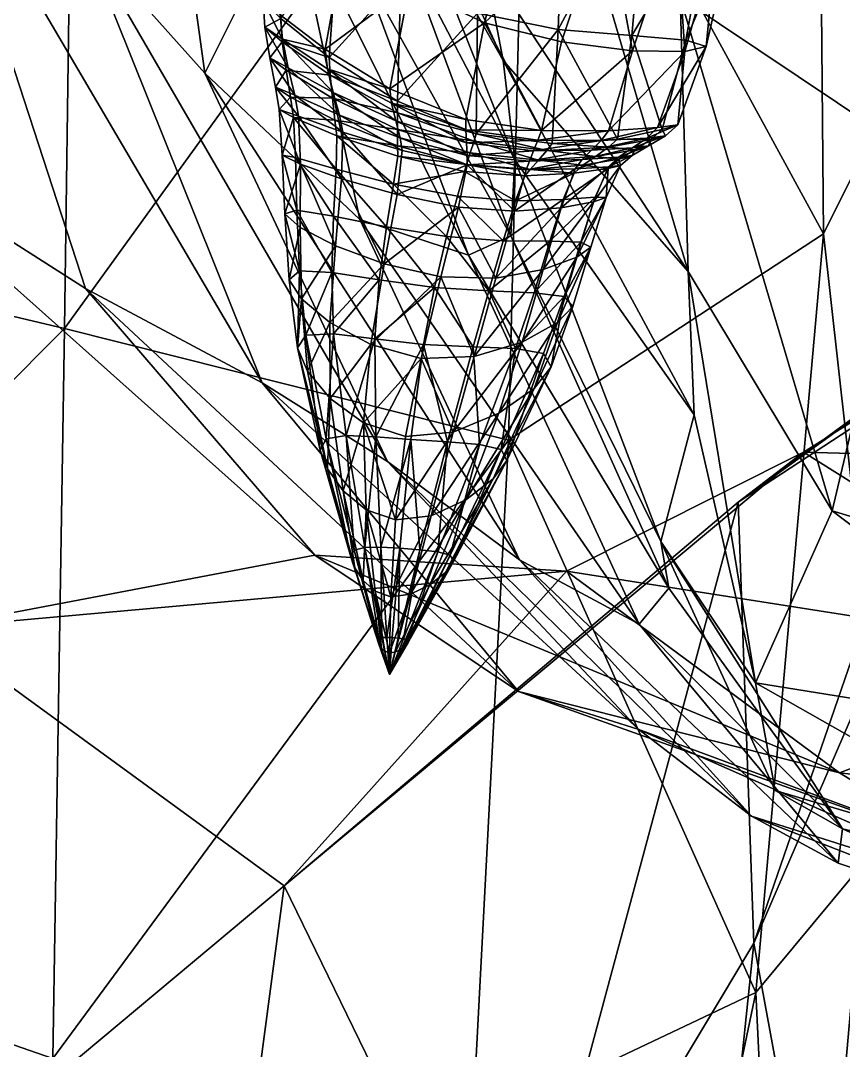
# Model space of a CAD drawing. Extents: x -1.1 to 1.1, y -4.3 to 7.3.
# Drawn here: x 0.3808 to 0.6823, y -0.5222 to -0.1451 of the extents above; entities that cross this region are included whole.
import ezdxf

# ---------------------------------------------------------------- set-up
doc = ezdxf.new("R2010")
doc.units = 0
doc.layers.add('T_REX$LWO', color=1, linetype='CONTINUOUS')

msp = doc.modelspace()

# ---------------------------------------------------------------- linework, layer by layer
at = {"layer": 'T_REX$LWO'}
for points in [[(0.77424, 0.13335, 3.23915), (0.67239, 0.06605, 3.27455), (0.71049, -0.15181, 3.15648)], [(0.67239, 0.06605, 3.27455), (0.56624, -0.02362, 3.39177), (0.6749, -0.22323, 3.25261)], [(0.67239, 0.06605, 3.27455), (0.6749, -0.22323, 3.25261), (0.71049, -0.15181, 3.15648)], [(0.4005, 0.00886, 3.50144), (0.20196, 0.05224, 3.58638), (0.207, -0.21294, 3.60638)], [(0.207, -0.21294, 3.60638), (0.39683, -0.25786, 3.50387), (0.4005, 0.00886, 3.50144)], [(0.56624, -0.02362, 3.39177), (0.4005, 0.00886, 3.50144), (0.39683, -0.25786, 3.50387)], [(0.42626, -0.00527, 1.69783), (0.44823, -0.16439, 1.74646), (0.40375, -0.11441, 1.84036)], [(0.44823, -0.16439, 1.74646), (0.42626, -0.00527, 1.69783), (0.48002, -0.10075, 1.61824)], [(0.39683, -0.25786, 3.50387), (0.55954, -0.29881, 3.36555), (0.56624, -0.02362, 3.39177)], [(0.56624, -0.02362, 3.39177), (0.55954, -0.29881, 3.36555), (0.6749, -0.22323, 3.25261)], [(0.58052, -0.07163, 0.02621), (0.5777, -0.14837, 0.01756), (0.54824, -0.14237, 0.00776)], [(0.5777, -0.14837, 0.01756), (0.58052, -0.07163, 0.02621), (0.6104, -0.08786, 0.05037)], [(0.40449, -0.24328, 2.02261), (0.31494, -0.18604, 2.07982), (0.3492, -0.07365, 1.91819)], [(0.4693, -0.27774, 1.92386), (0.40449, -0.24328, 2.02261), (0.3492, -0.07365, 1.91819)], [(0.40375, -0.11441, 1.84036), (0.4693, -0.27774, 1.92386), (0.3492, -0.07365, 1.91819)], [(0.51874, -0.07382, 1.42402), (0.55759, -0.15967, 1.43852), (0.5235, -0.09947, 1.47134)], [(0.55061, -0.12328, 1.38199), (0.55759, -0.15967, 1.43852), (0.51874, -0.07382, 1.42402)], [(0.62542, -0.23695, 1.36698), (0.55061, -0.12328, 1.38199), (0.57695, -0.07267, 1.26618)], [(0.57695, -0.07267, 1.26618), (0.62245, -0.13652, 1.24477), (0.62542, -0.23695, 1.36698)], [(0.69438, -0.08057, 1.07379), (0.70886, -0.19457, 1.23456), (0.62245, -0.13652, 1.24477)], [(0.52314, -0.13279, 0.22234), (0.55079, -0.14588, 0.23101), (0.56604, -0.08585, 0.23677)], [(0.5952, -0.10392, 0.22469), (0.56604, -0.08585, 0.23677), (0.55079, -0.14588, 0.23101)], [(0.6104, -0.08786, 0.05037), (0.60471, -0.15056, 0.04358), (0.5777, -0.14837, 0.01756)], [(0.60471, -0.15056, 0.04358), (0.6104, -0.08786, 0.05037), (0.63373, -0.10236, 0.08406)], [(0.48002, -0.10075, 1.61824), (0.50502, -0.21796, 1.66), (0.44823, -0.16439, 1.74646)], [(0.54491, -0.23097, 1.59066), (0.50502, -0.21796, 1.66), (0.48002, -0.10075, 1.61824)], [(0.50551, -0.12527, 1.55054), (0.54491, -0.23097, 1.59066), (0.48002, -0.10075, 1.61824)], [(0.5235, -0.09947, 1.47134), (0.56181, -0.19607, 1.4939), (0.521, -0.11785, 1.51442)], [(0.55759, -0.15967, 1.43852), (0.56181, -0.19607, 1.4939), (0.5235, -0.09947, 1.47134)], [(0.55079, -0.14588, 0.23101), (0.57901, -0.15291, 0.222), (0.5952, -0.10392, 0.22469)], [(0.5952, -0.10392, 0.22469), (0.57901, -0.15291, 0.222), (0.60495, -0.15622, 0.19803)], [(0.62097, -0.10864, 0.19947), (0.5952, -0.10392, 0.22469), (0.60495, -0.15622, 0.19803)], [(0.63373, -0.10236, 0.08406), (0.62457, -0.15226, 0.08044), (0.60471, -0.15056, 0.04358)], [(0.62457, -0.15226, 0.08044), (0.63373, -0.10236, 0.08406), (0.64197, -0.11082, 0.12524)], [(0.62097, -0.10864, 0.19947), (0.60495, -0.15622, 0.19803), (0.62413, -0.15646, 0.16349)], [(0.63581, -0.11533, 0.16387), (0.62097, -0.10864, 0.19947), (0.62413, -0.15646, 0.16349)], [(0.64197, -0.11082, 0.12524), (0.63197, -0.15458, 0.1231), (0.62457, -0.15226, 0.08044)], [(0.64197, -0.11082, 0.12524), (0.63581, -0.11533, 0.16387), (0.63197, -0.15458, 0.1231)], [(0.51524, -0.30658, 1.81546), (0.4693, -0.27774, 1.92386), (0.40375, -0.11441, 1.84036)], [(0.44823, -0.16439, 1.74646), (0.51524, -0.30658, 1.81546), (0.40375, -0.11441, 1.84036)], [(0.49696, -0.11441, 0.04453), (0.49381, -0.15859, 0.04131), (0.47618, -0.14435, 0.07787)], [(0.49381, -0.15859, 0.04131), (0.49696, -0.11441, 0.04453), (0.52008, -0.12954, 0.01802)], [(0.63581, -0.11533, 0.16387), (0.62413, -0.15646, 0.16349), (0.63197, -0.15458, 0.1231)], [(0.47587, -0.14304, 0.16002), (0.49237, -0.15556, 0.19438), (0.49927, -0.11707, 0.19882)], [(0.52314, -0.13279, 0.22234), (0.49927, -0.11707, 0.19882), (0.49237, -0.15556, 0.19438)], [(0.521, -0.11785, 1.51442), (0.56041, -0.22396, 1.54052), (0.50551, -0.12527, 1.55054)], [(0.56181, -0.19607, 1.4939), (0.56041, -0.22396, 1.54052), (0.521, -0.11785, 1.51442)], [(0.55061, -0.12328, 1.38199), (0.62542, -0.23695, 1.36698), (0.55759, -0.15967, 1.43852)], [(0.56041, -0.22396, 1.54052), (0.54491, -0.23097, 1.59066), (0.50551, -0.12527, 1.55054)], [(0.52008, -0.12954, 0.01802), (0.51886, -0.17461, 0.01585), (0.49381, -0.15859, 0.04131)], [(0.51886, -0.17461, 0.01585), (0.52008, -0.12954, 0.01802), (0.54824, -0.14237, 0.00776)], [(0.49237, -0.15556, 0.19438), (0.51607, -0.17009, 0.21815), (0.52314, -0.13279, 0.22234)], [(0.55079, -0.14588, 0.23101), (0.52314, -0.13279, 0.22234), (0.51607, -0.17009, 0.21815)], [(0.47023, -0.14751, 0.11897), (0.4696, -0.13793, 0.11973), (0.47618, -0.14435, 0.07787)], [(0.4696, -0.13793, 0.11973), (0.47023, -0.14751, 0.11897), (0.47669, -0.15197, 0.15834)], [(0.47587, -0.14304, 0.16002), (0.4696, -0.13793, 0.11973), (0.47669, -0.15197, 0.15834)], [(0.67814, -0.32469, 1.35312), (0.62542, -0.23695, 1.36698), (0.62245, -0.13652, 1.24477)], [(0.62245, -0.13652, 1.24477), (0.70886, -0.19457, 1.23456), (0.67814, -0.32469, 1.35312)], [(0.49237, -0.15556, 0.19438), (0.47587, -0.14304, 0.16002), (0.47669, -0.15197, 0.15834)], [(0.54824, -0.14237, 0.00776), (0.54769, -0.18654, 0.00728), (0.51886, -0.17461, 0.01585)], [(0.54769, -0.18654, 0.00728), (0.54824, -0.14237, 0.00776), (0.5777, -0.14837, 0.01756)], [(0.47618, -0.14435, 0.07787), (0.47666, -0.15295, 0.0779), (0.47023, -0.14751, 0.11897)], [(0.47666, -0.15295, 0.0779), (0.47618, -0.14435, 0.07787), (0.49381, -0.15859, 0.04131)], [(0.51607, -0.17009, 0.21815), (0.54396, -0.18135, 0.22665), (0.55079, -0.14588, 0.23101)], [(0.55079, -0.14588, 0.23101), (0.54396, -0.18135, 0.22665), (0.57161, -0.18532, 0.21744)], [(0.57901, -0.15291, 0.222), (0.55079, -0.14588, 0.23101), (0.57161, -0.18532, 0.21744)], [(0.47205, -0.1587, 0.11804), (0.47023, -0.14751, 0.11897), (0.47666, -0.15295, 0.0779)], [(0.47023, -0.14751, 0.11897), (0.47205, -0.1587, 0.11804), (0.47883, -0.16242, 0.15607)], [(0.47669, -0.15197, 0.15834), (0.47023, -0.14751, 0.11897), (0.47883, -0.16242, 0.15607)], [(0.5777, -0.14837, 0.01756), (0.57555, -0.19014, 0.01817), (0.54769, -0.18654, 0.00728)], [(0.59943, -0.18849, 0.044), (0.57555, -0.19014, 0.01817), (0.5777, -0.14837, 0.01756)], [(0.60471, -0.15056, 0.04358), (0.59943, -0.18849, 0.044), (0.5777, -0.14837, 0.01756)], [(0.61586, -0.18494, 0.07975), (0.59943, -0.18849, 0.044), (0.60471, -0.15056, 0.04358)], [(0.62457, -0.15226, 0.08044), (0.61586, -0.18494, 0.07975), (0.60471, -0.15056, 0.04358)], [(0.47666, -0.15295, 0.0779), (0.47805, -0.16327, 0.07801), (0.47205, -0.1587, 0.11804)], [(0.49381, -0.15859, 0.04131), (0.49415, -0.16511, 0.04177), (0.47666, -0.15295, 0.0779)], [(0.47805, -0.16327, 0.07801), (0.47666, -0.15295, 0.0779), (0.49415, -0.16511, 0.04177)], [(0.47669, -0.15197, 0.15834), (0.47883, -0.16242, 0.15607), (0.49534, -0.17141, 0.18819)], [(0.49324, -0.16278, 0.19185), (0.47669, -0.15197, 0.15834), (0.49534, -0.17141, 0.18819)], [(0.47669, -0.15197, 0.15834), (0.49324, -0.16278, 0.19185), (0.49237, -0.15556, 0.19438)], [(0.60495, -0.15622, 0.19803), (0.57901, -0.15291, 0.222), (0.57161, -0.18532, 0.21744)], [(0.61417, -0.18429, 0.16014), (0.62156, -0.18332, 0.12062), (0.63197, -0.15458, 0.1231)], [(0.63197, -0.15458, 0.1231), (0.62413, -0.15646, 0.16349), (0.61417, -0.18429, 0.16014)], [(0.62156, -0.18332, 0.12062), (0.61586, -0.18494, 0.07975), (0.62457, -0.15226, 0.08044)], [(0.63197, -0.15458, 0.1231), (0.62156, -0.18332, 0.12062), (0.62457, -0.15226, 0.08044)], [(0.71049, -0.15181, 3.15648), (0.6749, -0.22323, 3.25261), (0.69935, -0.44186, 3.11211)], [(0.51607, -0.17009, 0.21815), (0.49237, -0.15556, 0.19438), (0.49324, -0.16278, 0.19185)], [(0.57161, -0.18532, 0.21744), (0.59624, -0.18544, 0.19389), (0.60495, -0.15622, 0.19803)], [(0.62413, -0.15646, 0.16349), (0.60495, -0.15622, 0.19803), (0.59624, -0.18544, 0.19389)], [(0.59624, -0.18544, 0.19389), (0.61417, -0.18429, 0.16014), (0.62413, -0.15646, 0.16349)], [(0.47413, -0.16944, 0.11709), (0.47205, -0.1587, 0.11804), (0.47805, -0.16327, 0.07801)], [(0.47205, -0.1587, 0.11804), (0.47413, -0.16944, 0.11709), (0.48119, -0.17245, 0.15374)], [(0.47883, -0.16242, 0.15607), (0.47205, -0.1587, 0.11804), (0.48119, -0.17245, 0.15374)], [(0.49415, -0.16511, 0.04177), (0.49381, -0.15859, 0.04131), (0.51886, -0.17461, 0.01585)], [(0.55759, -0.15967, 1.43852), (0.62756, -0.28946, 1.44244), (0.56181, -0.19607, 1.4939)], [(0.62542, -0.23695, 1.36698), (0.62756, -0.28946, 1.44244), (0.55759, -0.15967, 1.43852)], [(0.56355, -0.34256, 1.71567), (0.51524, -0.30658, 1.81546), (0.44823, -0.16439, 1.74646)], [(0.50502, -0.21796, 1.66), (0.56355, -0.34256, 1.71567), (0.44823, -0.16439, 1.74646)], [(0.47805, -0.16327, 0.07801), (0.47965, -0.17319, 0.0781), (0.47413, -0.16944, 0.11709)], [(0.49415, -0.16511, 0.04177), (0.495, -0.17348, 0.04254), (0.47805, -0.16327, 0.07801)], [(0.47965, -0.17319, 0.0781), (0.47805, -0.16327, 0.07801), (0.495, -0.17348, 0.04254)], [(0.47883, -0.16242, 0.15607), (0.48119, -0.17245, 0.15374), (0.49758, -0.17972, 0.18444)], [(0.49534, -0.17141, 0.18819), (0.47883, -0.16242, 0.15607), (0.49758, -0.17972, 0.18444)], [(0.49324, -0.16278, 0.19185), (0.49534, -0.17141, 0.18819), (0.51823, -0.18183, 0.21018)], [(0.51671, -0.17533, 0.21502), (0.49324, -0.16278, 0.19185), (0.51823, -0.18183, 0.21018)], [(0.49324, -0.16278, 0.19185), (0.51671, -0.17533, 0.21502), (0.51607, -0.17009, 0.21815)], [(0.51886, -0.17461, 0.01585), (0.51884, -0.17886, 0.01644), (0.49415, -0.16511, 0.04177)], [(0.495, -0.17348, 0.04254), (0.49415, -0.16511, 0.04177), (0.51884, -0.17886, 0.01644)], [(0.47551, -0.17772, 0.11626), (0.47413, -0.16944, 0.11709), (0.47965, -0.17319, 0.0781)], [(0.47413, -0.16944, 0.11709), (0.47551, -0.17772, 0.11626), (0.48265, -0.18017, 0.15188)], [(0.48119, -0.17245, 0.15374), (0.47413, -0.16944, 0.11709), (0.48265, -0.18017, 0.15188)], [(0.47965, -0.17319, 0.0781), (0.48076, -0.18066, 0.07809), (0.47551, -0.17772, 0.11626)], [(0.495, -0.17348, 0.04254), (0.49596, -0.18159, 0.04332), (0.47965, -0.17319, 0.0781)], [(0.48076, -0.18066, 0.07809), (0.47965, -0.17319, 0.0781), (0.49596, -0.18159, 0.04332)], [(0.48119, -0.17245, 0.15374), (0.48265, -0.18017, 0.15188), (0.49887, -0.186, 0.18165)], [(0.49758, -0.17972, 0.18444), (0.48119, -0.17245, 0.15374), (0.49887, -0.186, 0.18165)], [(0.49534, -0.17141, 0.18819), (0.49758, -0.17972, 0.18444), (0.51982, -0.1881, 0.20521)], [(0.51823, -0.18183, 0.21018), (0.49534, -0.17141, 0.18819), (0.51982, -0.1881, 0.20521)], [(0.54396, -0.18135, 0.22665), (0.51607, -0.17009, 0.21815), (0.51671, -0.17533, 0.21502)], [(0.8513, -0.1719, 2.80922), (0.75418, -0.24059, 2.96987), (0.64363, -0.32144, 2.74643)], [(0.76682, -0.24102, 2.68009), (0.8513, -0.1719, 2.80922), (0.64363, -0.32144, 2.74643)], [(0.51884, -0.17886, 0.01644), (0.51884, -0.18499, 0.01749), (0.495, -0.17348, 0.04254)], [(0.49596, -0.18159, 0.04332), (0.495, -0.17348, 0.04254), (0.51884, -0.18499, 0.01749)], [(0.51671, -0.17533, 0.21502), (0.51823, -0.18183, 0.21018), (0.54415, -0.18993, 0.21768)], [(0.54388, -0.18516, 0.22325), (0.51671, -0.17533, 0.21502), (0.54415, -0.18993, 0.21768)], [(0.51671, -0.17533, 0.21502), (0.54388, -0.18516, 0.22325), (0.54396, -0.18135, 0.22665)], [(0.51884, -0.17886, 0.01644), (0.51886, -0.17461, 0.01585), (0.54769, -0.18654, 0.00728)], [(0.48331, -0.19769, 0.14776), (0.48265, -0.18017, 0.15188), (0.47551, -0.17772, 0.11626)], [(0.47551, -0.17772, 0.11626), (0.47665, -0.19437, 0.11547), (0.48331, -0.19769, 0.14776)], [(0.47551, -0.17772, 0.11626), (0.48076, -0.18066, 0.07809), (0.47665, -0.19437, 0.11547)], [(0.48076, -0.18066, 0.07809), (0.48151, -0.19525, 0.0799), (0.47665, -0.19437, 0.11547)], [(0.49596, -0.18159, 0.04332), (0.49665, -0.18734, 0.04381), (0.48076, -0.18066, 0.07809)], [(0.49639, -0.19956, 0.0473), (0.48151, -0.19525, 0.0799), (0.48076, -0.18066, 0.07809)], [(0.48076, -0.18066, 0.07809), (0.49665, -0.18734, 0.04381), (0.49639, -0.19956, 0.0473)], [(0.49837, -0.20306, 0.17452), (0.49887, -0.186, 0.18165), (0.48265, -0.18017, 0.15188)], [(0.48265, -0.18017, 0.15188), (0.48331, -0.19769, 0.14776), (0.49837, -0.20306, 0.17452)], [(0.49758, -0.17972, 0.18444), (0.49887, -0.186, 0.18165), (0.52063, -0.19273, 0.2017)], [(0.51982, -0.1881, 0.20521), (0.49758, -0.17972, 0.18444), (0.52063, -0.19273, 0.2017)], [(0.54769, -0.18654, 0.00728), (0.54691, -0.18923, 0.00778), (0.51884, -0.17886, 0.01644)], [(0.51884, -0.18499, 0.01749), (0.51884, -0.17886, 0.01644), (0.54691, -0.18923, 0.00778)], [(0.51884, -0.18499, 0.01749), (0.51887, -0.19097, 0.01859), (0.49596, -0.18159, 0.04332)], [(0.49665, -0.18734, 0.04381), (0.49596, -0.18159, 0.04332), (0.51887, -0.19097, 0.01859)], [(0.51823, -0.18183, 0.21018), (0.51982, -0.1881, 0.20521), (0.54444, -0.19454, 0.21199)], [(0.54415, -0.18993, 0.21768), (0.51823, -0.18183, 0.21018), (0.54444, -0.19454, 0.21199)], [(0.57161, -0.18532, 0.21744), (0.54396, -0.18135, 0.22665), (0.54388, -0.18516, 0.22325)], [(0.5935, -0.18901, 0.19057), (0.61019, -0.18811, 0.15724), (0.61417, -0.18429, 0.16014)], [(0.61417, -0.18429, 0.16014), (0.59624, -0.18544, 0.19389), (0.5935, -0.18901, 0.19057)], [(0.61019, -0.18811, 0.15724), (0.61701, -0.18726, 0.11852), (0.62156, -0.18332, 0.12062)], [(0.62156, -0.18332, 0.12062), (0.61417, -0.18429, 0.16014), (0.61019, -0.18811, 0.15724)], [(0.61586, -0.18494, 0.07975), (0.62156, -0.18332, 0.12062), (0.61701, -0.18726, 0.11852)], [(0.31494, -0.18604, 2.07982), (0.40449, -0.24328, 2.02261), (0.48863, -0.34094, 2.17442)], [(0.48863, -0.34094, 2.17442), (0.34781, -0.36761, 2.0787), (0.31494, -0.18604, 2.07982)], [(0.51745, -0.20501, 0.02362), (0.49639, -0.19956, 0.0473), (0.49665, -0.18734, 0.04381)], [(0.51887, -0.19097, 0.01859), (0.51893, -0.19482, 0.01929), (0.49665, -0.18734, 0.04381)], [(0.49665, -0.18734, 0.04381), (0.51893, -0.19482, 0.01929), (0.51745, -0.20501, 0.02362)], [(0.49887, -0.186, 0.18165), (0.49837, -0.20306, 0.17452), (0.5187, -0.20884, 0.19241)], [(0.5187, -0.20884, 0.19241), (0.52063, -0.19273, 0.2017), (0.49887, -0.186, 0.18165)], [(0.54691, -0.18923, 0.00778), (0.54554, -0.19355, 0.00875), (0.51884, -0.18499, 0.01749)], [(0.51887, -0.19097, 0.01859), (0.51884, -0.18499, 0.01749), (0.54554, -0.19355, 0.00875)], [(0.51982, -0.1881, 0.20521), (0.52063, -0.19273, 0.2017), (0.54442, -0.19794, 0.20821)], [(0.54444, -0.19454, 0.21199), (0.51982, -0.1881, 0.20521), (0.54442, -0.19794, 0.20821)], [(0.57032, -0.18885, 0.21399), (0.54388, -0.18516, 0.22325), (0.54415, -0.18993, 0.21768)], [(0.54388, -0.18516, 0.22325), (0.57032, -0.18885, 0.21399), (0.57161, -0.18532, 0.21744)], [(0.57359, -0.19268, 0.01837), (0.54691, -0.18923, 0.00778), (0.54769, -0.18654, 0.00728)], [(0.54769, -0.18654, 0.00728), (0.57555, -0.19014, 0.01817), (0.57359, -0.19268, 0.01837)], [(0.59624, -0.18544, 0.19389), (0.57161, -0.18532, 0.21744), (0.57032, -0.18885, 0.21399)], [(0.57032, -0.18885, 0.21399), (0.5935, -0.18901, 0.19057), (0.59624, -0.18544, 0.19389)], [(0.57555, -0.19014, 0.01817), (0.59943, -0.18849, 0.044), (0.59621, -0.19151, 0.04364)], [(0.58996, -0.19256, 0.18533), (0.60498, -0.19167, 0.15284), (0.61019, -0.18811, 0.15724)], [(0.61019, -0.18811, 0.15724), (0.5935, -0.18901, 0.19057), (0.58996, -0.19256, 0.18533)], [(0.61167, -0.18871, 0.07863), (0.59621, -0.19151, 0.04364), (0.59943, -0.18849, 0.044)], [(0.59943, -0.18849, 0.044), (0.61586, -0.18494, 0.07975), (0.61167, -0.18871, 0.07863)], [(0.60498, -0.19167, 0.15284), (0.61087, -0.19094, 0.11533), (0.61701, -0.18726, 0.11852)], [(0.61701, -0.18726, 0.11852), (0.61019, -0.18811, 0.15724), (0.60498, -0.19167, 0.15284)], [(0.61167, -0.18871, 0.07863), (0.61701, -0.18726, 0.11852), (0.61087, -0.19094, 0.11533)], [(0.61701, -0.18726, 0.11852), (0.61167, -0.18871, 0.07863), (0.61586, -0.18494, 0.07975)], [(0.54554, -0.19355, 0.00875), (0.54417, -0.19781, 0.00977), (0.51887, -0.19097, 0.01859)], [(0.51893, -0.19482, 0.01929), (0.51887, -0.19097, 0.01859), (0.54417, -0.19781, 0.00977)], [(0.54415, -0.18993, 0.21768), (0.56874, -0.1928, 0.20835), (0.57032, -0.18885, 0.21399)], [(0.56874, -0.1928, 0.20835), (0.54415, -0.18993, 0.21768), (0.54444, -0.19454, 0.21199)], [(0.5705, -0.19618, 0.01875), (0.54554, -0.19355, 0.00875), (0.54691, -0.18923, 0.00778)], [(0.54691, -0.18923, 0.00778), (0.57359, -0.19268, 0.01837), (0.5705, -0.19618, 0.01875)], [(0.5935, -0.18901, 0.19057), (0.57032, -0.18885, 0.21399), (0.56874, -0.1928, 0.20835)], [(0.56874, -0.1928, 0.20835), (0.58996, -0.19256, 0.18533), (0.5935, -0.18901, 0.19057)], [(0.59621, -0.19151, 0.04364), (0.57359, -0.19268, 0.01837), (0.57555, -0.19014, 0.01817)], [(0.57359, -0.19268, 0.01837), (0.59621, -0.19151, 0.04364), (0.59147, -0.19483, 0.04298)], [(0.58647, -0.19601, 0.18), (0.59985, -0.19513, 0.14838), (0.60498, -0.19167, 0.15284)], [(0.60498, -0.19167, 0.15284), (0.58996, -0.19256, 0.18533), (0.58647, -0.19601, 0.18)], [(0.60579, -0.19239, 0.07673), (0.59147, -0.19483, 0.04298), (0.59621, -0.19151, 0.04364)], [(0.59621, -0.19151, 0.04364), (0.61167, -0.18871, 0.07863), (0.60579, -0.19239, 0.07673)], [(0.59985, -0.19513, 0.14838), (0.60483, -0.19453, 0.11208), (0.61087, -0.19094, 0.11533)], [(0.61087, -0.19094, 0.11533), (0.60498, -0.19167, 0.15284), (0.59985, -0.19513, 0.14838)], [(0.60579, -0.19239, 0.07673), (0.61087, -0.19094, 0.11533), (0.60483, -0.19453, 0.11208)], [(0.61087, -0.19094, 0.11533), (0.60579, -0.19239, 0.07673), (0.61167, -0.18871, 0.07863)], [(0.47665, -0.19437, 0.11547), (0.4776, -0.21586, 0.11466), (0.48331, -0.19769, 0.14776)], [(0.48194, -0.21449, 0.08328), (0.4776, -0.21586, 0.11466), (0.47665, -0.19437, 0.11547)], [(0.47665, -0.19437, 0.11547), (0.48151, -0.19525, 0.0799), (0.48194, -0.21449, 0.08328)], [(0.49544, -0.21676, 0.05342), (0.48194, -0.21449, 0.08328), (0.48151, -0.19525, 0.0799)], [(0.48151, -0.19525, 0.0799), (0.49639, -0.19956, 0.0473), (0.49544, -0.21676, 0.05342)], [(0.51893, -0.19482, 0.01929), (0.54338, -0.20032, 0.01042), (0.51745, -0.20501, 0.02362)], [(0.52063, -0.19273, 0.2017), (0.5187, -0.20884, 0.19241), (0.54442, -0.19794, 0.20821)], [(0.54417, -0.19781, 0.00977), (0.54338, -0.20032, 0.01042), (0.51893, -0.19482, 0.01929)], [(0.56742, -0.19962, 0.01917), (0.54417, -0.19781, 0.00977), (0.54554, -0.19355, 0.00875)], [(0.5672, -0.19663, 0.20259), (0.54444, -0.19454, 0.21199), (0.54442, -0.19794, 0.20821)], [(0.54444, -0.19454, 0.21199), (0.5672, -0.19663, 0.20259), (0.56874, -0.1928, 0.20835)], [(0.54554, -0.19355, 0.00875), (0.5705, -0.19618, 0.01875), (0.56742, -0.19962, 0.01917)], [(0.56181, -0.19607, 1.4939), (0.6154, -0.33591, 1.5128), (0.56041, -0.22396, 1.54052)], [(0.62756, -0.28946, 1.44244), (0.6154, -0.33591, 1.5128), (0.56181, -0.19607, 1.4939)], [(0.56603, -0.19979, 0.1988), (0.58394, -0.19937, 0.17641), (0.58647, -0.19601, 0.18)], [(0.58647, -0.19601, 0.18), (0.5672, -0.19663, 0.20259), (0.56603, -0.19979, 0.1988)], [(0.5672, -0.19663, 0.20259), (0.58647, -0.19601, 0.18), (0.58996, -0.19256, 0.18533)], [(0.58996, -0.19256, 0.18533), (0.56874, -0.1928, 0.20835), (0.5672, -0.19663, 0.20259)], [(0.59147, -0.19483, 0.04298), (0.5705, -0.19618, 0.01875), (0.57359, -0.19268, 0.01837)], [(0.5705, -0.19618, 0.01875), (0.59147, -0.19483, 0.04298), (0.58676, -0.19811, 0.04233)], [(0.58394, -0.19937, 0.17641), (0.59615, -0.19866, 0.14527), (0.59985, -0.19513, 0.14838)], [(0.59985, -0.19513, 0.14838), (0.58647, -0.19601, 0.18), (0.58394, -0.19937, 0.17641)], [(0.59997, -0.19592, 0.07478), (0.58676, -0.19811, 0.04233), (0.59147, -0.19483, 0.04298)], [(0.58676, -0.19811, 0.04233), (0.59997, -0.19592, 0.07478), (0.59601, -0.19931, 0.07354)], [(0.59147, -0.19483, 0.04298), (0.60579, -0.19239, 0.07673), (0.59997, -0.19592, 0.07478)], [(0.6006, -0.19824, 0.1098), (0.59601, -0.19931, 0.07354), (0.59997, -0.19592, 0.07478)], [(0.59615, -0.19866, 0.14527), (0.6006, -0.19824, 0.1098), (0.60483, -0.19453, 0.11208)], [(0.60483, -0.19453, 0.11208), (0.59985, -0.19513, 0.14838), (0.59615, -0.19866, 0.14527)], [(0.60483, -0.19453, 0.11208), (0.59997, -0.19592, 0.07478), (0.60579, -0.19239, 0.07673)], [(0.59997, -0.19592, 0.07478), (0.60483, -0.19453, 0.11208), (0.6006, -0.19824, 0.1098)], [(0.78372, -0.35647, 1.34759), (0.67814, -0.32469, 1.35312), (0.70886, -0.19457, 1.23456)], [(0.4776, -0.21586, 0.11466), (0.48321, -0.22086, 0.14205), (0.48331, -0.19769, 0.14776)], [(0.48331, -0.19769, 0.14776), (0.48321, -0.22086, 0.14205), (0.4961, -0.2276, 0.16414)], [(0.4961, -0.2276, 0.16414), (0.49837, -0.20306, 0.17452), (0.48331, -0.19769, 0.14776)], [(0.51484, -0.22064, 0.03111), (0.49544, -0.21676, 0.05342), (0.49639, -0.19956, 0.0473)], [(0.49639, -0.19956, 0.0473), (0.51745, -0.20501, 0.02362), (0.51484, -0.22064, 0.03111)], [(0.5187, -0.20884, 0.19241), (0.54116, -0.21342, 0.19814), (0.54442, -0.19794, 0.20821)], [(0.54442, -0.19794, 0.20821), (0.54116, -0.21342, 0.19814), (0.56178, -0.21488, 0.18943)], [(0.56547, -0.20195, 0.01947), (0.54338, -0.20032, 0.01042), (0.54417, -0.19781, 0.00977)], [(0.54417, -0.19781, 0.00977), (0.56742, -0.19962, 0.01917), (0.56547, -0.20195, 0.01947)], [(0.54442, -0.19794, 0.20821), (0.56603, -0.19979, 0.1988), (0.5672, -0.19663, 0.20259)], [(0.56603, -0.19979, 0.1988), (0.54442, -0.19794, 0.20821), (0.56178, -0.21488, 0.18943)], [(0.56178, -0.21488, 0.18943), (0.57887, -0.21369, 0.16878), (0.58394, -0.19937, 0.17641)], [(0.58394, -0.19937, 0.17641), (0.56603, -0.19979, 0.1988), (0.56178, -0.21488, 0.18943)], [(0.58366, -0.20097, 0.04197), (0.56547, -0.20195, 0.01947), (0.56742, -0.19962, 0.01917)], [(0.58676, -0.19811, 0.04233), (0.56742, -0.19962, 0.01917), (0.5705, -0.19618, 0.01875)], [(0.56742, -0.19962, 0.01917), (0.58676, -0.19811, 0.04233), (0.58366, -0.20097, 0.04197)], [(0.57887, -0.21369, 0.16878), (0.59064, -0.21147, 0.14018), (0.59615, -0.19866, 0.14527)], [(0.59615, -0.19866, 0.14527), (0.58394, -0.19937, 0.17641), (0.57887, -0.21369, 0.16878)], [(0.59601, -0.19931, 0.07354), (0.59126, -0.20973, 0.07407), (0.57956, -0.21066, 0.04444)], [(0.58366, -0.20097, 0.04197), (0.59601, -0.19931, 0.07354), (0.57956, -0.21066, 0.04444)], [(0.59601, -0.19931, 0.07354), (0.58366, -0.20097, 0.04197), (0.58676, -0.19811, 0.04233)], [(0.59064, -0.21147, 0.14018), (0.59529, -0.2099, 0.10773), (0.6006, -0.19824, 0.1098)], [(0.6006, -0.19824, 0.1098), (0.59615, -0.19866, 0.14527), (0.59064, -0.21147, 0.14018)], [(0.59529, -0.2099, 0.10773), (0.59126, -0.20973, 0.07407), (0.59601, -0.19931, 0.07354)], [(0.59601, -0.19931, 0.07354), (0.6006, -0.19824, 0.1098), (0.59529, -0.2099, 0.10773)], [(0.49837, -0.20306, 0.17452), (0.4961, -0.2276, 0.16414), (0.51402, -0.23423, 0.17861)], [(0.51402, -0.23423, 0.17861), (0.5187, -0.20884, 0.19241), (0.49837, -0.20306, 0.17452)], [(0.54338, -0.20032, 0.01042), (0.54082, -0.20946, 0.0148), (0.51745, -0.20501, 0.02362)], [(0.56211, -0.21108, 0.02323), (0.54082, -0.20946, 0.0148), (0.54338, -0.20032, 0.01042)], [(0.54338, -0.20032, 0.01042), (0.56547, -0.20195, 0.01947), (0.56211, -0.21108, 0.02323)], [(0.58366, -0.20097, 0.04197), (0.57956, -0.21066, 0.04444), (0.56211, -0.21108, 0.02323)], [(0.56547, -0.20195, 0.01947), (0.58366, -0.20097, 0.04197), (0.56211, -0.21108, 0.02323)], [(0.53688, -0.2242, 0.02236), (0.51484, -0.22064, 0.03111), (0.51745, -0.20501, 0.02362)], [(0.51745, -0.20501, 0.02362), (0.54082, -0.20946, 0.0148), (0.53688, -0.2242, 0.02236)], [(0.5187, -0.20884, 0.19241), (0.51402, -0.23423, 0.17861), (0.54116, -0.21342, 0.19814)], [(0.55763, -0.22572, 0.02977), (0.53688, -0.2242, 0.02236), (0.54082, -0.20946, 0.0148)], [(0.54082, -0.20946, 0.0148), (0.56211, -0.21108, 0.02323), (0.55763, -0.22572, 0.02977)], [(0.57956, -0.21066, 0.04444), (0.57469, -0.22593, 0.04906), (0.55763, -0.22572, 0.02977)], [(0.56211, -0.21108, 0.02323), (0.57956, -0.21066, 0.04444), (0.55763, -0.22572, 0.02977)], [(0.59126, -0.20973, 0.07407), (0.58605, -0.22622, 0.07588), (0.57469, -0.22593, 0.04906)], [(0.57956, -0.21066, 0.04444), (0.59126, -0.20973, 0.07407), (0.57469, -0.22593, 0.04906)], [(0.58458, -0.23176, 0.13405), (0.58968, -0.22804, 0.10589), (0.59529, -0.2099, 0.10773)], [(0.59529, -0.2099, 0.10773), (0.59064, -0.21147, 0.14018), (0.58458, -0.23176, 0.13405)], [(0.59126, -0.20973, 0.07407), (0.59529, -0.2099, 0.10773), (0.58605, -0.22622, 0.07588)], [(0.59529, -0.2099, 0.10773), (0.58968, -0.22804, 0.10589), (0.58605, -0.22622, 0.07588)], [(0.39683, -0.25786, 3.50387), (0.207, -0.21294, 3.60638), (0.19784, -0.45755, 3.62104)], [(0.4776, -0.21586, 0.11466), (0.48194, -0.21449, 0.08328), (0.4829, -0.2367, 0.08516)], [(0.49479, -0.23738, 0.05875), (0.4829, -0.2367, 0.08516), (0.48194, -0.21449, 0.08328)], [(0.48194, -0.21449, 0.08328), (0.49544, -0.21676, 0.05342), (0.49479, -0.23738, 0.05875)], [(0.51402, -0.23423, 0.17861), (0.53476, -0.23895, 0.18317), (0.54116, -0.21342, 0.19814)], [(0.54116, -0.21342, 0.19814), (0.53476, -0.23895, 0.18317), (0.55491, -0.23944, 0.17591)], [(0.56178, -0.21488, 0.18943), (0.54116, -0.21342, 0.19814), (0.55491, -0.23944, 0.17591)], [(0.55491, -0.23944, 0.17591), (0.57225, -0.23631, 0.15846), (0.57887, -0.21369, 0.16878)], [(0.57887, -0.21369, 0.16878), (0.56178, -0.21488, 0.18943), (0.55491, -0.23944, 0.17591)], [(0.57225, -0.23631, 0.15846), (0.58458, -0.23176, 0.13405), (0.59064, -0.21147, 0.14018)], [(0.59064, -0.21147, 0.14018), (0.57887, -0.21369, 0.16878), (0.57225, -0.23631, 0.15846)], [(0.4776, -0.21586, 0.11466), (0.47918, -0.24009, 0.11168), (0.48321, -0.22086, 0.14205)], [(0.4829, -0.2367, 0.08516), (0.47918, -0.24009, 0.11168), (0.4776, -0.21586, 0.11466)], [(0.51218, -0.24007, 0.03838), (0.49479, -0.23738, 0.05875), (0.49544, -0.21676, 0.05342)], [(0.49544, -0.21676, 0.05342), (0.51484, -0.22064, 0.03111), (0.51218, -0.24007, 0.03838)], [(0.60738, -0.36614, 1.62992), (0.56355, -0.34256, 1.71567), (0.50502, -0.21796, 1.66)], [(0.54491, -0.23097, 1.59066), (0.60738, -0.36614, 1.62992), (0.50502, -0.21796, 1.66)], [(0.47918, -0.24009, 0.11168), (0.48365, -0.24701, 0.1333), (0.48321, -0.22086, 0.14205)], [(0.48321, -0.22086, 0.14205), (0.48365, -0.24701, 0.1333), (0.4961, -0.2276, 0.16414)], [(0.53243, -0.24283, 0.02995), (0.51218, -0.24007, 0.03838), (0.51484, -0.22064, 0.03111)], [(0.51484, -0.22064, 0.03111), (0.53688, -0.2242, 0.02236), (0.53243, -0.24283, 0.02995)], [(0.55235, -0.24412, 0.0362), (0.53243, -0.24283, 0.02995), (0.53688, -0.2242, 0.02236)], [(0.53688, -0.2242, 0.02236), (0.55763, -0.22572, 0.02977), (0.55235, -0.24412, 0.0362)], [(0.56041, -0.22396, 1.54052), (0.61832, -0.35301, 1.57747), (0.54491, -0.23097, 1.59066)], [(0.55763, -0.22572, 0.02977), (0.57469, -0.22593, 0.04906), (0.55235, -0.24412, 0.0362)], [(0.57469, -0.22593, 0.04906), (0.56891, -0.24475, 0.05315), (0.55235, -0.24412, 0.0362)], [(0.6749, -0.22323, 3.25261), (0.55954, -0.29881, 3.36555), (0.65018, -0.50105, 3.20378)], [(0.6154, -0.33591, 1.5128), (0.61832, -0.35301, 1.57747), (0.56041, -0.22396, 1.54052)], [(0.57469, -0.22593, 0.04906), (0.58605, -0.22622, 0.07588), (0.56891, -0.24475, 0.05315)], [(0.58605, -0.22622, 0.07588), (0.57991, -0.24616, 0.07663), (0.56891, -0.24475, 0.05315)], [(0.58605, -0.22622, 0.07588), (0.58968, -0.22804, 0.10589), (0.57991, -0.24616, 0.07663)], [(0.6749, -0.22323, 3.25261), (0.65018, -0.50105, 3.20378), (0.69935, -0.44186, 3.11211)], [(0.48365, -0.24701, 0.1333), (0.49406, -0.2557, 0.14987), (0.4961, -0.2276, 0.16414)], [(0.4961, -0.2276, 0.16414), (0.49406, -0.2557, 0.14987), (0.51402, -0.23423, 0.17861)], [(0.5775, -0.25573, 0.12545), (0.58316, -0.24979, 0.10243), (0.58968, -0.22804, 0.10589)], [(0.58968, -0.22804, 0.10589), (0.58458, -0.23176, 0.13405), (0.5775, -0.25573, 0.12545)], [(0.58968, -0.22804, 0.10589), (0.58316, -0.24979, 0.10243), (0.57991, -0.24616, 0.07663)], [(0.61832, -0.35301, 1.57747), (0.60738, -0.36614, 1.62992), (0.54491, -0.23097, 1.59066)], [(0.5645, -0.26284, 0.14468), (0.5775, -0.25573, 0.12545), (0.58458, -0.23176, 0.13405)], [(0.58458, -0.23176, 0.13405), (0.57225, -0.23631, 0.15846), (0.5645, -0.26284, 0.14468)], [(0.47918, -0.24009, 0.11168), (0.4829, -0.2367, 0.08516), (0.48221, -0.26495, 0.10437)], [(0.4829, -0.2367, 0.08516), (0.48526, -0.26027, 0.0825), (0.48221, -0.26495, 0.10437)], [(0.4829, -0.2367, 0.08516), (0.49479, -0.23738, 0.05875), (0.48526, -0.26027, 0.0825)], [(0.49479, -0.23738, 0.05875), (0.49546, -0.25988, 0.05988), (0.48526, -0.26027, 0.0825)], [(0.49406, -0.2557, 0.14987), (0.50911, -0.26376, 0.16029), (0.51402, -0.23423, 0.17861)], [(0.49479, -0.23738, 0.05875), (0.51218, -0.24007, 0.03838), (0.49546, -0.25988, 0.05988)], [(0.51402, -0.23423, 0.17861), (0.50911, -0.26376, 0.16029), (0.53476, -0.23895, 0.18317)], [(0.54692, -0.26817, 0.15805), (0.5645, -0.26284, 0.14468), (0.57225, -0.23631, 0.15846)], [(0.57225, -0.23631, 0.15846), (0.55491, -0.23944, 0.17591), (0.54692, -0.26817, 0.15805)], [(0.6501, -0.38767, 1.4362), (0.62756, -0.28946, 1.44244), (0.62542, -0.23695, 1.36698)], [(0.62542, -0.23695, 1.36698), (0.67814, -0.32469, 1.35312), (0.6501, -0.38767, 1.4362)], [(0.47918, -0.24009, 0.11168), (0.48221, -0.26495, 0.10437), (0.48365, -0.24701, 0.1333)], [(0.51218, -0.24007, 0.03838), (0.51057, -0.2617, 0.04201), (0.49546, -0.25988, 0.05988)], [(0.50911, -0.26376, 0.16029), (0.52752, -0.26881, 0.16347), (0.53476, -0.23895, 0.18317)], [(0.51218, -0.24007, 0.03838), (0.53243, -0.24283, 0.02995), (0.51057, -0.2617, 0.04201)], [(0.53476, -0.23895, 0.18317), (0.52752, -0.26881, 0.16347), (0.54692, -0.26817, 0.15805)], [(0.55491, -0.23944, 0.17591), (0.53476, -0.23895, 0.18317), (0.54692, -0.26817, 0.15805)], [(0.75418, -0.24059, 2.96987), (0.64948, -0.48293, 2.88013), (0.64363, -0.32144, 2.74643)], [(0.76682, -0.24102, 2.68009), (0.64363, -0.32144, 2.74643), (0.66768, -0.30314, 2.53026)], [(0.75418, -0.24059, 2.96987), (0.70002, -0.33634, 3.03584), (0.64948, -0.48293, 2.88013)], [(0.87406, -0.30889, 2.46722), (0.76682, -0.24102, 2.68009), (0.66768, -0.30314, 2.53026)], [(0.56322, -0.39076, 2.03722), (0.48863, -0.34094, 2.17442), (0.40449, -0.24328, 2.02261)], [(0.4693, -0.27774, 1.92386), (0.56322, -0.39076, 2.03722), (0.40449, -0.24328, 2.02261)], [(0.53243, -0.24283, 0.02995), (0.52834, -0.26371, 0.03438), (0.51057, -0.2617, 0.04201)], [(0.54654, -0.26455, 0.0396), (0.52834, -0.26371, 0.03438), (0.53243, -0.24283, 0.02995)], [(0.53243, -0.24283, 0.02995), (0.55235, -0.24412, 0.0362), (0.54654, -0.26455, 0.0396)], [(0.56205, -0.26515, 0.05406), (0.54654, -0.26455, 0.0396), (0.55235, -0.24412, 0.0362)], [(0.55235, -0.24412, 0.0362), (0.56891, -0.24475, 0.05315), (0.56205, -0.26515, 0.05406)], [(0.56891, -0.24475, 0.05315), (0.57991, -0.24616, 0.07663), (0.56205, -0.26515, 0.05406)], [(0.48221, -0.26495, 0.10437), (0.48593, -0.2735, 0.12005), (0.48365, -0.24701, 0.1333)], [(0.48365, -0.24701, 0.1333), (0.48593, -0.2735, 0.12005), (0.49406, -0.2557, 0.14987)], [(0.57991, -0.24616, 0.07663), (0.5724, -0.26708, 0.07395), (0.56205, -0.26515, 0.05406)], [(0.57512, -0.27194, 0.09545), (0.5724, -0.26708, 0.07395), (0.57991, -0.24616, 0.07663)], [(0.57991, -0.24616, 0.07663), (0.58316, -0.24979, 0.10243), (0.57512, -0.27194, 0.09545)], [(0.56896, -0.27988, 0.11304), (0.57512, -0.27194, 0.09545), (0.58316, -0.24979, 0.10243)], [(0.58316, -0.24979, 0.10243), (0.5775, -0.25573, 0.12545), (0.56896, -0.27988, 0.11304)], [(0.48593, -0.2735, 0.12005), (0.49425, -0.28354, 0.13107), (0.49406, -0.2557, 0.14987)], [(0.49406, -0.2557, 0.14987), (0.49425, -0.28354, 0.13107), (0.50911, -0.26376, 0.16029)], [(0.55603, -0.28892, 0.12676), (0.56896, -0.27988, 0.11304), (0.5775, -0.25573, 0.12545)], [(0.5775, -0.25573, 0.12545), (0.5645, -0.26284, 0.14468), (0.55603, -0.28892, 0.12676)], [(0.19784, -0.45755, 3.62104), (0.39259, -0.52523, 3.49352), (0.39683, -0.25786, 3.50387)], [(0.55954, -0.29881, 3.36555), (0.39683, -0.25786, 3.50387), (0.39259, -0.52523, 3.49352)], [(0.49269, -0.29832, 0.06638), (0.48526, -0.26027, 0.0825), (0.49546, -0.25988, 0.05988)], [(0.49546, -0.25988, 0.05988), (0.50003, -0.29709, 0.05023), (0.49269, -0.29832, 0.06638)], [(0.50003, -0.29709, 0.05023), (0.49546, -0.25988, 0.05988), (0.51057, -0.2617, 0.04201)], [(0.49054, -0.3024, 0.08193), (0.48221, -0.26495, 0.10437), (0.48526, -0.26027, 0.0825)], [(0.48526, -0.26027, 0.0825), (0.49269, -0.29832, 0.06638), (0.49054, -0.3024, 0.08193)], [(0.49425, -0.28354, 0.13107), (0.50645, -0.2924, 0.13747), (0.50911, -0.26376, 0.16029)], [(0.51057, -0.2617, 0.04201), (0.51092, -0.29752, 0.03744), (0.50003, -0.29709, 0.05023)], [(0.50911, -0.26376, 0.16029), (0.50645, -0.2924, 0.13747), (0.52752, -0.26881, 0.16347)], [(0.51092, -0.29752, 0.03744), (0.51057, -0.2617, 0.04201), (0.52834, -0.26371, 0.03438)], [(0.52834, -0.26371, 0.03438), (0.52373, -0.29848, 0.03196), (0.51092, -0.29752, 0.03744)], [(0.53713, -0.29941, 0.03558), (0.52373, -0.29848, 0.03196), (0.52834, -0.26371, 0.03438)], [(0.52834, -0.26371, 0.03438), (0.54654, -0.26455, 0.0396), (0.53713, -0.29941, 0.03558)], [(0.53929, -0.29582, 0.13578), (0.55603, -0.28892, 0.12676), (0.5645, -0.26284, 0.14468)], [(0.5645, -0.26284, 0.14468), (0.54692, -0.26817, 0.15805), (0.53929, -0.29582, 0.13578)], [(0.48221, -0.26495, 0.10437), (0.49054, -0.3024, 0.08193), (0.4932, -0.30931, 0.09199)], [(0.48593, -0.2735, 0.12005), (0.48221, -0.26495, 0.10437), (0.4932, -0.30931, 0.09199)], [(0.54887, -0.3003, 0.04568), (0.53713, -0.29941, 0.03558), (0.54654, -0.26455, 0.0396)], [(0.54654, -0.26455, 0.0396), (0.56205, -0.26515, 0.05406), (0.54887, -0.3003, 0.04568)], [(0.55683, -0.30221, 0.05966), (0.54887, -0.3003, 0.04568), (0.56205, -0.26515, 0.05406)], [(0.56205, -0.26515, 0.05406), (0.5724, -0.26708, 0.07395), (0.55683, -0.30221, 0.05966)], [(0.55891, -0.30622, 0.07493), (0.55683, -0.30221, 0.05966), (0.5724, -0.26708, 0.07395)], [(0.5724, -0.26708, 0.07395), (0.57512, -0.27194, 0.09545), (0.55891, -0.30622, 0.07493)], [(0.50645, -0.2924, 0.13747), (0.52177, -0.29738, 0.13929), (0.52752, -0.26881, 0.16347)], [(0.52752, -0.26881, 0.16347), (0.52177, -0.29738, 0.13929), (0.53929, -0.29582, 0.13578)], [(0.54692, -0.26817, 0.15805), (0.52752, -0.26881, 0.16347), (0.53929, -0.29582, 0.13578)], [(0.49425, -0.28354, 0.13107), (0.48593, -0.2735, 0.12005), (0.4932, -0.30931, 0.09199)], [(0.55396, -0.31296, 0.08688), (0.55891, -0.30622, 0.07493), (0.57512, -0.27194, 0.09545)], [(0.57512, -0.27194, 0.09545), (0.56896, -0.27988, 0.11304), (0.55396, -0.31296, 0.08688)], [(0.60725, -0.40468, 1.88552), (0.56322, -0.39076, 2.03722), (0.4693, -0.27774, 1.92386)], [(0.51524, -0.30658, 1.81546), (0.60725, -0.40468, 1.88552), (0.4693, -0.27774, 1.92386)], [(0.54392, -0.32059, 0.09528), (0.55396, -0.31296, 0.08688), (0.56896, -0.27988, 0.11304)], [(0.56896, -0.27988, 0.11304), (0.55603, -0.28892, 0.12676), (0.54392, -0.32059, 0.09528)], [(0.4932, -0.30931, 0.09199), (0.49898, -0.31734, 0.09822), (0.49425, -0.28354, 0.13107)], [(0.50645, -0.2924, 0.13747), (0.49425, -0.28354, 0.13107), (0.49898, -0.31734, 0.09822)], [(0.53117, -0.32646, 0.10032), (0.54392, -0.32059, 0.09528), (0.55603, -0.28892, 0.12676)], [(0.55603, -0.28892, 0.12676), (0.53929, -0.29582, 0.13578), (0.53117, -0.32646, 0.10032)], [(0.62756, -0.28946, 1.44244), (0.6501, -0.38767, 1.4362), (0.6154, -0.33591, 1.5128)], [(0.49898, -0.31734, 0.09822), (0.50744, -0.32428, 0.10136), (0.50645, -0.2924, 0.13747)], [(0.50645, -0.2924, 0.13747), (0.50744, -0.32428, 0.10136), (0.51811, -0.32793, 0.10218)], [(0.52177, -0.29738, 0.13929), (0.50645, -0.2924, 0.13747), (0.51811, -0.32793, 0.10218)], [(0.50293, -0.33907, 0.04212), (0.49269, -0.29832, 0.06638), (0.50003, -0.29709, 0.05023)], [(0.50691, -0.33805, 0.03342), (0.50003, -0.29709, 0.05023), (0.51092, -0.29752, 0.03744)], [(0.50003, -0.29709, 0.05023), (0.50691, -0.33805, 0.03342), (0.50293, -0.33907, 0.04212)], [(0.51092, -0.29752, 0.03744), (0.51281, -0.33798, 0.02652), (0.50691, -0.33805, 0.03342)], [(0.51281, -0.33798, 0.02652), (0.51092, -0.29752, 0.03744), (0.52373, -0.29848, 0.03196)], [(0.51811, -0.32793, 0.10218), (0.53117, -0.32646, 0.10032), (0.53929, -0.29582, 0.13578)], [(0.53929, -0.29582, 0.13578), (0.52177, -0.29738, 0.13929), (0.51811, -0.32793, 0.10218)], [(0.39259, -0.52523, 3.49352), (0.54634, -0.55026, 3.35541), (0.55954, -0.29881, 3.36555)], [(0.50178, -0.34154, 0.05047), (0.49054, -0.3024, 0.08193), (0.49269, -0.29832, 0.06638)], [(0.49269, -0.29832, 0.06638), (0.50293, -0.33907, 0.04212), (0.50178, -0.34154, 0.05047)], [(0.52373, -0.29848, 0.03196), (0.51975, -0.33833, 0.02356), (0.51281, -0.33798, 0.02652)], [(0.52711, -0.33894, 0.02547), (0.51975, -0.33833, 0.02356), (0.52373, -0.29848, 0.03196)], [(0.52373, -0.29848, 0.03196), (0.53713, -0.29941, 0.03558), (0.52711, -0.33894, 0.02547)], [(0.53367, -0.3396, 0.03083), (0.52711, -0.33894, 0.02547), (0.53713, -0.29941, 0.03558)], [(0.53713, -0.29941, 0.03558), (0.54887, -0.3003, 0.04568), (0.53367, -0.3396, 0.03083)], [(0.53816, -0.34084, 0.03828), (0.53367, -0.3396, 0.03083), (0.54887, -0.3003, 0.04568)], [(0.54887, -0.3003, 0.04568), (0.55683, -0.30221, 0.05966), (0.53816, -0.34084, 0.03828)], [(0.55954, -0.29881, 3.36555), (0.54634, -0.55026, 3.35541), (0.65018, -0.50105, 3.20378)], [(0.64363, -0.32144, 2.74643), (0.4774, -0.46199, 2.37104), (0.66768, -0.30314, 2.53026)], [(0.58081, -0.34674, 2.36067), (0.66768, -0.30314, 2.53026), (0.4774, -0.46199, 2.37104)], [(0.49054, -0.3024, 0.08193), (0.50178, -0.34154, 0.05047), (0.50321, -0.34555, 0.0555)], [(0.4932, -0.30931, 0.09199), (0.49054, -0.3024, 0.08193), (0.50321, -0.34555, 0.0555)], [(0.53933, -0.3432, 0.04648), (0.53816, -0.34084, 0.03828), (0.55683, -0.30221, 0.05966)], [(0.55683, -0.30221, 0.05966), (0.55891, -0.30622, 0.07493), (0.53933, -0.3432, 0.04648)], [(0.78933, -0.37951, 2.33585), (0.66768, -0.30314, 2.53026), (0.58081, -0.34674, 2.36067)], [(0.66768, -0.30314, 2.53026), (0.78933, -0.37951, 2.33585), (0.87406, -0.30889, 2.46722)], [(0.64858, -0.43649, 1.75979), (0.60725, -0.40468, 1.88552), (0.51524, -0.30658, 1.81546)], [(0.56355, -0.34256, 1.71567), (0.64858, -0.43649, 1.75979), (0.51524, -0.30658, 1.81546)], [(0.53647, -0.34721, 0.0527), (0.53933, -0.3432, 0.04648), (0.55891, -0.30622, 0.07493)], [(0.55891, -0.30622, 0.07493), (0.55396, -0.31296, 0.08688), (0.53647, -0.34721, 0.0527)], [(0.49898, -0.31734, 0.09822), (0.4932, -0.30931, 0.09199), (0.50321, -0.34555, 0.0555)], [(0.53077, -0.35172, 0.05674), (0.53647, -0.34721, 0.0527), (0.55396, -0.31296, 0.08688)], [(0.55396, -0.31296, 0.08688), (0.54392, -0.32059, 0.09528), (0.53077, -0.35172, 0.05674)], [(0.50744, -0.32428, 0.10136), (0.49898, -0.31734, 0.09822), (0.50627, -0.35017, 0.05828)], [(0.50321, -0.34555, 0.0555), (0.50627, -0.35017, 0.05828), (0.49898, -0.31734, 0.09822)], [(0.64363, -0.32144, 2.74643), (0.56019, -0.63185, 2.6411), (0.4774, -0.46199, 2.37104)], [(0.50627, -0.35017, 0.05828), (0.51074, -0.35412, 0.05947), (0.50744, -0.32428, 0.10136)], [(0.50744, -0.32428, 0.10136), (0.51074, -0.35412, 0.05947), (0.5164, -0.35612, 0.05975)], [(0.51811, -0.32793, 0.10218), (0.50744, -0.32428, 0.10136), (0.5164, -0.35612, 0.05975)], [(0.52363, -0.3552, 0.05896), (0.53077, -0.35172, 0.05674), (0.54392, -0.32059, 0.09528)], [(0.54392, -0.32059, 0.09528), (0.53117, -0.32646, 0.10032), (0.52363, -0.3552, 0.05896)], [(0.64363, -0.32144, 2.74643), (0.64948, -0.48293, 2.88013), (0.56019, -0.63185, 2.6411)], [(0.5164, -0.35612, 0.05975), (0.52363, -0.3552, 0.05896), (0.53117, -0.32646, 0.10032)], [(0.53117, -0.32646, 0.10032), (0.51811, -0.32793, 0.10218), (0.5164, -0.35612, 0.05975)], [(0.79175, -0.41048, 1.43555), (0.6501, -0.38767, 1.4362), (0.67814, -0.32469, 1.35312)], [(0.67814, -0.32469, 1.35312), (0.78372, -0.35647, 1.34759), (0.79175, -0.41048, 1.43555)], [(0.51166, -0.37223, 0.02246), (0.50178, -0.34154, 0.05047), (0.50293, -0.33907, 0.04212)], [(0.51199, -0.37145, 0.02001), (0.50293, -0.33907, 0.04212), (0.50691, -0.33805, 0.03342)], [(0.50293, -0.33907, 0.04212), (0.51199, -0.37145, 0.02001), (0.51166, -0.37223, 0.02246)], [(0.51316, -0.37107, 0.01746), (0.50691, -0.33805, 0.03342), (0.51281, -0.33798, 0.02652)], [(0.50691, -0.33805, 0.03342), (0.51316, -0.37107, 0.01746), (0.51199, -0.37145, 0.02001)], [(0.51491, -0.37099, 0.01543), (0.51281, -0.33798, 0.02652), (0.51975, -0.33833, 0.02356)], [(0.51281, -0.33798, 0.02652), (0.51491, -0.37099, 0.01543), (0.51316, -0.37107, 0.01746)], [(0.51975, -0.33833, 0.02356), (0.51696, -0.37106, 0.01455), (0.51491, -0.37099, 0.01543)], [(0.51915, -0.37126, 0.01511), (0.51696, -0.37106, 0.01455), (0.51975, -0.33833, 0.02356)], [(0.51975, -0.33833, 0.02356), (0.52711, -0.33894, 0.02547), (0.51915, -0.37126, 0.01511)], [(0.52112, -0.37149, 0.01667), (0.51915, -0.37126, 0.01511), (0.52711, -0.33894, 0.02547)], [(0.52711, -0.33894, 0.02547), (0.53367, -0.3396, 0.03083), (0.52112, -0.37149, 0.01667)], [(0.68186, -0.44111, 1.5884), (0.61832, -0.35301, 1.57747), (0.6154, -0.33591, 1.5128)], [(0.6154, -0.33591, 1.5128), (0.65729, -0.42703, 1.51583), (0.68186, -0.44111, 1.5884)], [(0.6501, -0.38767, 1.4362), (0.65729, -0.42703, 1.51583), (0.6154, -0.33591, 1.5128)], [(0.70002, -0.33634, 3.03584), (0.6748, -0.62107, 2.99789), (0.64948, -0.48293, 2.88013)], [(0.70002, -0.33634, 3.03584), (0.69935, -0.44186, 3.11211), (0.6748, -0.62107, 2.99789)], [(0.34781, -0.36761, 2.0787), (0.48863, -0.34094, 2.17442), (0.58081, -0.34674, 2.36067)], [(0.68088, -0.42055, 2.18514), (0.58081, -0.34674, 2.36067), (0.48863, -0.34094, 2.17442)], [(0.56322, -0.39076, 2.03722), (0.68088, -0.42055, 2.18514), (0.48863, -0.34094, 2.17442)], [(0.50178, -0.34154, 0.05047), (0.51166, -0.37223, 0.02246), (0.51208, -0.37347, 0.02385)], [(0.50321, -0.34555, 0.0555), (0.50178, -0.34154, 0.05047), (0.51208, -0.37347, 0.02385)], [(0.52248, -0.3719, 0.01884), (0.52112, -0.37149, 0.01667), (0.53367, -0.3396, 0.03083)], [(0.53367, -0.3396, 0.03083), (0.53816, -0.34084, 0.03828), (0.52248, -0.3719, 0.01884)], [(0.52284, -0.37264, 0.02124), (0.52248, -0.3719, 0.01884), (0.53816, -0.34084, 0.03828)], [(0.53816, -0.34084, 0.03828), (0.53933, -0.3432, 0.04648), (0.52284, -0.37264, 0.02124)], [(0.68027, -0.45373, 1.6629), (0.64858, -0.43649, 1.75979), (0.56355, -0.34256, 1.71567)], [(0.60738, -0.36614, 1.62992), (0.68027, -0.45373, 1.6629), (0.56355, -0.34256, 1.71567)], [(0.58081, -0.34674, 2.36067), (0.4774, -0.46199, 2.37104), (0.34781, -0.36761, 2.0787)], [(0.50627, -0.35017, 0.05828), (0.50321, -0.34555, 0.0555), (0.51208, -0.37347, 0.02385)], [(0.52195, -0.37389, 0.02303), (0.52284, -0.37264, 0.02124), (0.53933, -0.3432, 0.04648)], [(0.53933, -0.3432, 0.04648), (0.53647, -0.34721, 0.0527), (0.52195, -0.37389, 0.02303)], [(0.58081, -0.34674, 2.36067), (0.68088, -0.42055, 2.18514), (0.78933, -0.37951, 2.33585)], [(0.51074, -0.35412, 0.05947), (0.50627, -0.35017, 0.05828), (0.51297, -0.37488, 0.02455)], [(0.51208, -0.37347, 0.02385), (0.51297, -0.37488, 0.02455), (0.50627, -0.35017, 0.05828)], [(0.52022, -0.3753, 0.02411), (0.52195, -0.37389, 0.02303), (0.53647, -0.34721, 0.0527)], [(0.53647, -0.34721, 0.0527), (0.53077, -0.35172, 0.05674), (0.52022, -0.3753, 0.02411)], [(0.51074, -0.35412, 0.05947), (0.51426, -0.37609, 0.0248), (0.5159, -0.37668, 0.02485)], [(0.5164, -0.35612, 0.05975), (0.51074, -0.35412, 0.05947), (0.5159, -0.37668, 0.02485)], [(0.51297, -0.37488, 0.02455), (0.51426, -0.37609, 0.0248), (0.51074, -0.35412, 0.05947)], [(0.51807, -0.37639, 0.02466), (0.52022, -0.3753, 0.02411), (0.53077, -0.35172, 0.05674)], [(0.53077, -0.35172, 0.05674), (0.52363, -0.3552, 0.05896), (0.51807, -0.37639, 0.02466)], [(0.61832, -0.35301, 1.57747), (0.68186, -0.44111, 1.5884), (0.60738, -0.36614, 1.62992)], [(0.5159, -0.37668, 0.02485), (0.51807, -0.37639, 0.02466), (0.52363, -0.3552, 0.05896)], [(0.52363, -0.3552, 0.05896), (0.5164, -0.35612, 0.05975), (0.5159, -0.37668, 0.02485)], [(0.34781, -0.36761, 2.0787), (0.4774, -0.46199, 2.37104), (0.31596, -0.5967, 2.13897)], [(0.68186, -0.44111, 1.5884), (0.68027, -0.45373, 1.6629), (0.60738, -0.36614, 1.62992)], [(0.5159, -0.38464, 0.01035), (0.51166, -0.37223, 0.02246), (0.51199, -0.37145, 0.02001)], [(0.51166, -0.37223, 0.02246), (0.5159, -0.38464, 0.01035), (0.51208, -0.37347, 0.02385)], [(0.5159, -0.38464, 0.01035), (0.51199, -0.37145, 0.02001), (0.51316, -0.37107, 0.01746)], [(0.5159, -0.38464, 0.01035), (0.51316, -0.37107, 0.01746), (0.51491, -0.37099, 0.01543)], [(0.5159, -0.38464, 0.01035), (0.51491, -0.37099, 0.01543), (0.51696, -0.37106, 0.01455)], [(0.51915, -0.37126, 0.01511), (0.5159, -0.38464, 0.01035), (0.51696, -0.37106, 0.01455)], [(0.52112, -0.37149, 0.01667), (0.5159, -0.38464, 0.01035), (0.51915, -0.37126, 0.01511)], [(0.52248, -0.3719, 0.01884), (0.5159, -0.38464, 0.01035), (0.52112, -0.37149, 0.01667)], [(0.52284, -0.37264, 0.02124), (0.5159, -0.38464, 0.01035), (0.52248, -0.3719, 0.01884)], [(0.52195, -0.37389, 0.02303), (0.5159, -0.38464, 0.01035), (0.52284, -0.37264, 0.02124)], [(0.51208, -0.37347, 0.02385), (0.5159, -0.38464, 0.01035), (0.51297, -0.37488, 0.02455)], [(0.51297, -0.37488, 0.02455), (0.5159, -0.38464, 0.01035), (0.51426, -0.37609, 0.0248)], [(0.51426, -0.37609, 0.0248), (0.5159, -0.38464, 0.01035), (0.5159, -0.37668, 0.02485)], [(0.52022, -0.3753, 0.02411), (0.5159, -0.38464, 0.01035), (0.52195, -0.37389, 0.02303)], [(0.51807, -0.37639, 0.02466), (0.5159, -0.38464, 0.01035), (0.52022, -0.3753, 0.02411)], [(0.5159, -0.37668, 0.02485), (0.5159, -0.38464, 0.01035), (0.51807, -0.37639, 0.02466)], [(0.84331, -0.43914, 2.03108), (0.78933, -0.37951, 2.33585), (0.68088, -0.42055, 2.18514)], [(0.78743, -0.46556, 1.52125), (0.65729, -0.42703, 1.51583), (0.6501, -0.38767, 1.4362)], [(0.6501, -0.38767, 1.4362), (0.79175, -0.41048, 1.43555), (0.78743, -0.46556, 1.52125)], [(0.72776, -0.44945, 1.96306), (0.68088, -0.42055, 2.18514), (0.56322, -0.39076, 2.03722)], [(0.60725, -0.40468, 1.88552), (0.72776, -0.44945, 1.96306), (0.56322, -0.39076, 2.03722)], [(0.75666, -0.47069, 1.78675), (0.72776, -0.44945, 1.96306), (0.60725, -0.40468, 1.88552)], [(0.64858, -0.43649, 1.75979), (0.75666, -0.47069, 1.78675), (0.60725, -0.40468, 1.88552)], [(0.68088, -0.42055, 2.18514), (0.72776, -0.44945, 1.96306), (0.84331, -0.43914, 2.03108)], [(0.65729, -0.42703, 1.51583), (0.78743, -0.46556, 1.52125), (0.68186, -0.44111, 1.5884)], [(0.77324, -0.485, 1.68461), (0.75666, -0.47069, 1.78675), (0.64858, -0.43649, 1.75979)], [(0.68027, -0.45373, 1.6629), (0.77324, -0.485, 1.68461), (0.64858, -0.43649, 1.75979)], [(0.68186, -0.44111, 1.5884), (0.78834, -0.48943, 1.60563), (0.68027, -0.45373, 1.6629)], [(0.78743, -0.46556, 1.52125), (0.78834, -0.48943, 1.60563), (0.68186, -0.44111, 1.5884)], [(0.69935, -0.44186, 3.11211), (0.65018, -0.50105, 3.20378), (0.65978, -0.70062, 3.12283)], [(0.69935, -0.44186, 3.11211), (0.65978, -0.70062, 3.12283), (0.6748, -0.62107, 2.99789)], [(0.78834, -0.48943, 1.60563), (0.77324, -0.485, 1.68461), (0.68027, -0.45373, 1.6629)], [(0.39259, -0.52523, 3.49352), (0.19784, -0.45755, 3.62104), (0.18135, -0.68843, 3.65759)], [(0.4774, -0.46199, 2.37104), (0.43512, -0.78026, 2.35004), (0.31596, -0.5967, 2.13897)], [(0.4774, -0.46199, 2.37104), (0.56019, -0.63185, 2.6411), (0.43512, -0.78026, 2.35004)], [(0.64948, -0.48293, 2.88013), (0.61786, -0.78579, 2.81875), (0.56019, -0.63185, 2.6411)], [(0.64948, -0.48293, 2.88013), (0.6748, -0.62107, 2.99789), (0.61786, -0.78579, 2.81875)], [(0.65018, -0.50105, 3.20378), (0.54634, -0.55026, 3.35541), (0.60171, -0.73276, 3.24193)], [(0.65018, -0.50105, 3.20378), (0.60171, -0.73276, 3.24193), (0.65978, -0.70062, 3.12283)]]:
    msp.add_3dface(points, dxfattribs=at)

doc.saveas('drawing.dxf')
